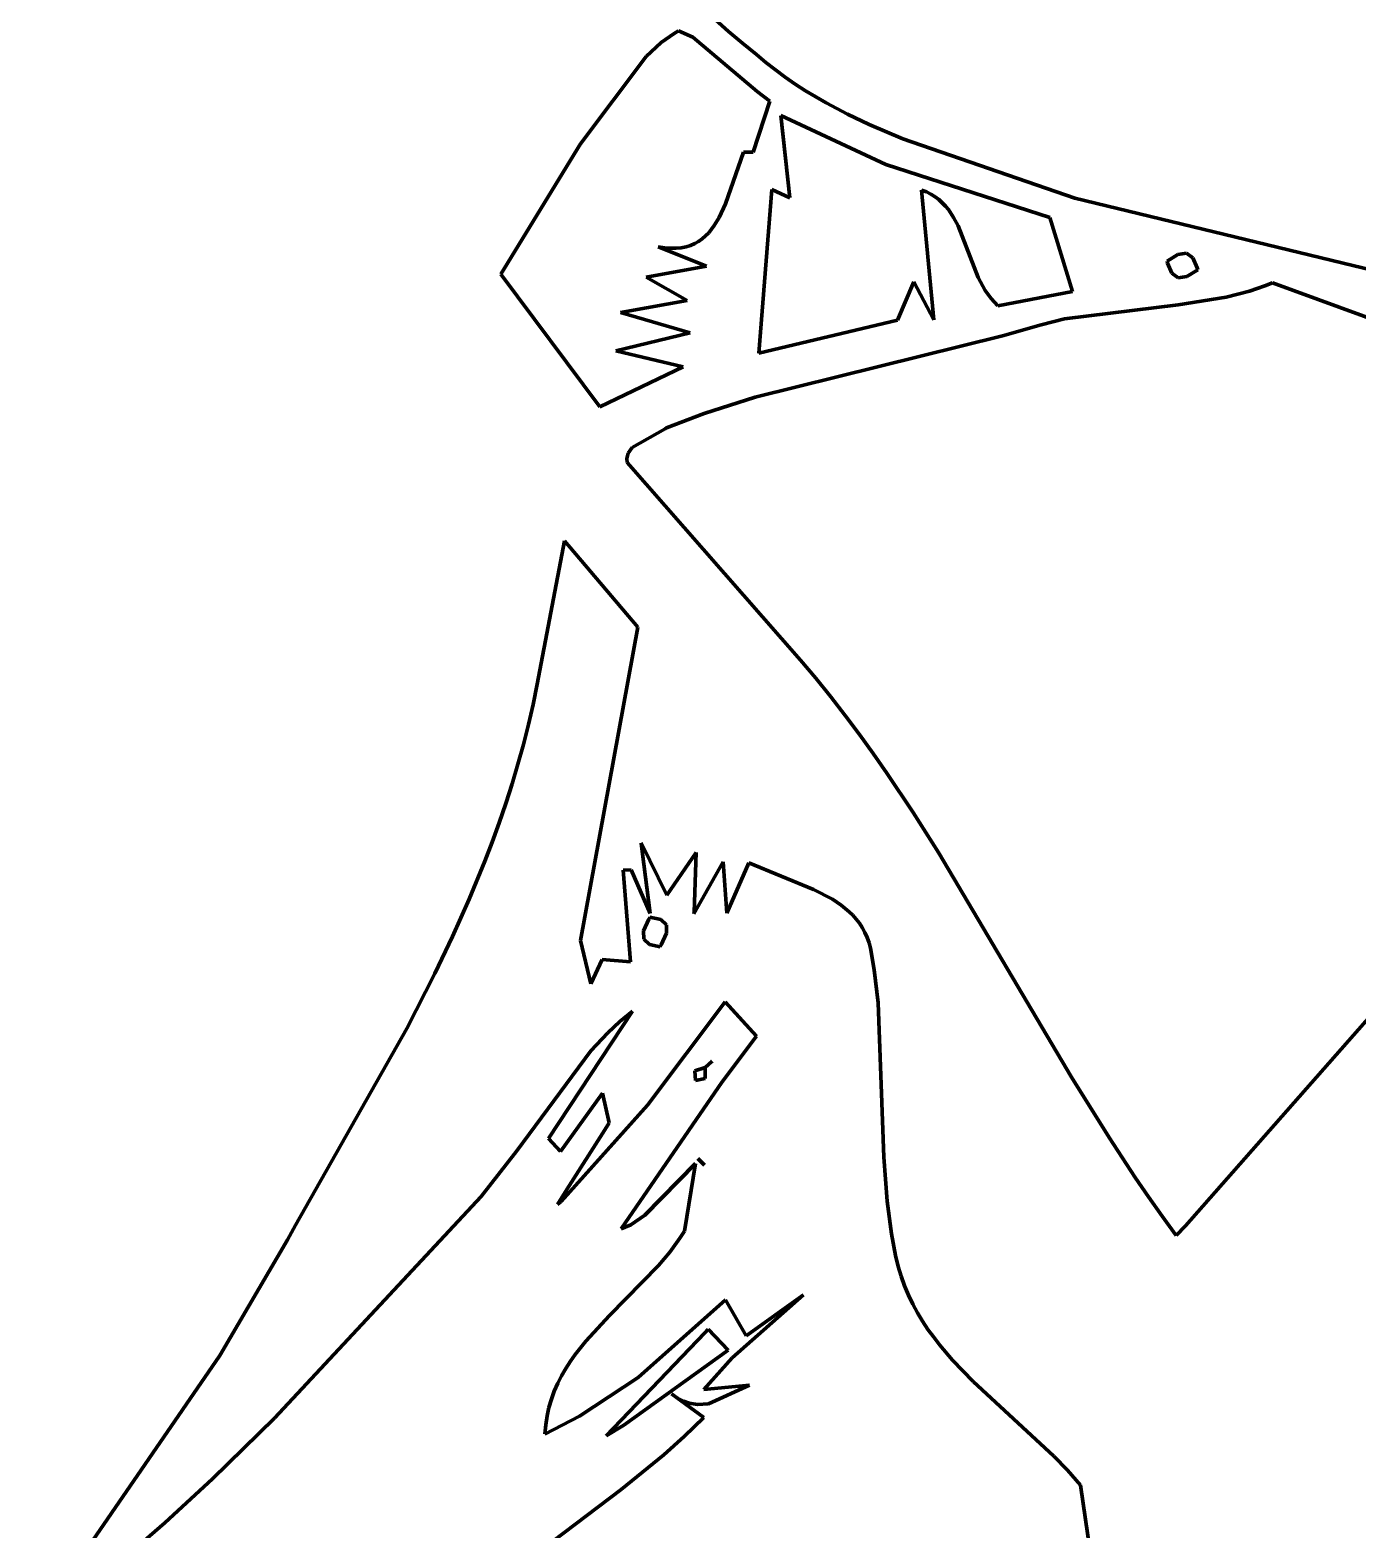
# Model space of a CAD drawing. Header units: millimetres. Extents: x 0 to 11.1, y 0 to 17.3.
# Drawn here: x 3.783 to 5.081, y 9.881 to 11.348 of the extents above; entities that cross this region are included whole.
import ezdxf

# ---------------------------------------------------------------- set-up
doc = ezdxf.new("R2010")
doc.units = ezdxf.units.MM
doc.layers.add('color#010101ff', color=7, linetype='CONTINUOUS', lineweight=100)
doc.layers.add('color#ffffffff', color=7, linetype='CONTINUOUS', lineweight=100)

msp = doc.modelspace()

# ---------------------------------------------------------------- linework, layer by layer
at = {"layer": 'color#010101ff'}
for p, q in [((4.4528, 11.3579), (4.4659, 11.3462)), ((4.4002, 11.3353), (4.3853, 11.3216)), ((4.4126, 11.3442), (4.4002, 11.3353)), ((4.417, 11.3469), (4.4126, 11.3442)), ((4.4309, 11.3405), (4.417, 11.3469)), ((4.4938, 11.2875), (4.4309, 11.3405)), ((4.4659, 11.3462), (4.4794, 11.3348)), ((4.3853, 11.3216), (4.3211, 11.2363)), ((4.4794, 11.3348), (4.4932, 11.3238)), ((4.4932, 11.3238), (4.5024, 11.316)), ((4.5024, 11.316), (4.5118, 11.3086)), ((4.5118, 11.3086), (4.5214, 11.3015)), ((4.5214, 11.3015), (4.5311, 11.2948)), ((4.5311, 11.2948), (4.541, 11.2883)), ((4.4899, 11.2282), (4.5064, 11.2782)), ((4.5064, 11.2782), (4.4938, 11.2875)), ((4.541, 11.2883), (4.5613, 11.2763)), ((4.5171, 11.2639), (4.5257, 11.1837)), ((4.6197, 11.2161), (4.5171, 11.2639)), ((4.5613, 11.2763), (4.5821, 11.2652)), ((4.5821, 11.2652), (4.6035, 11.2551)), ((4.6035, 11.2551), (4.6361, 11.2413)), ((4.3211, 11.2363), (4.2433, 11.1088)), ((4.6361, 11.2413), (4.8044, 11.1832)), ((4.4628, 11.1776), (4.4806, 11.2283)), ((4.4806, 11.2283), (4.4899, 11.2282)), ((4.7799, 11.1644), (4.6197, 11.2161)), ((4.5081, 11.1917), (4.4955, 11.0316)), ((4.5257, 11.1837), (4.5081, 11.1917)), ((4.6664, 11.0642), (4.6546, 11.1912)), ((4.6546, 11.1912), (4.6594, 11.1893)), ((4.6594, 11.1893), (4.6637, 11.1871)), ((4.4568, 11.1644), (4.4628, 11.1776)), ((4.6637, 11.1871), (4.6677, 11.1846)), ((4.6677, 11.1846), (4.6714, 11.1819)), ((4.6714, 11.1819), (4.6748, 11.1788)), ((4.6748, 11.1788), (4.6779, 11.1755)), ((4.6779, 11.1755), (4.6808, 11.172)), ((4.8044, 11.1832), (5.1469, 11.1002)), ((4.452, 11.1565), (4.4568, 11.1644)), ((4.6808, 11.172), (4.6858, 11.1644)), ((4.6858, 11.1644), (4.6902, 11.1561)), ((4.8022, 11.092), (4.7799, 11.1644)), ((4.4402, 11.1435), (4.4435, 11.1463)), ((4.4435, 11.1463), (4.4466, 11.1495)), ((4.4466, 11.1495), (4.4494, 11.1528)), ((4.4494, 11.1528), (4.452, 11.1565)), ((4.6902, 11.1561), (4.7099, 11.1058)), ((4.4444, 11.1167), (4.3972, 11.1358)), ((4.3972, 11.1358), (4.4033, 11.1348)), ((4.4033, 11.1348), (4.4091, 11.1343)), ((4.4091, 11.1343), (4.4146, 11.1343)), ((4.4146, 11.1343), (4.4196, 11.1348)), ((4.4196, 11.1348), (4.4244, 11.1358)), ((4.4244, 11.1358), (4.4288, 11.1371)), ((4.4288, 11.1371), (4.4329, 11.1389)), ((4.4329, 11.1389), (4.4367, 11.141)), ((4.4367, 11.141), (4.4402, 11.1435)), ((4.3853, 11.1059), (4.4444, 11.1167)), ((4.905, 11.1282), (4.8945, 11.1216)), ((4.8945, 11.1216), (4.8949, 11.1197)), ((4.8949, 11.1197), (4.8991, 11.1099)), ((4.9134, 11.1293), (4.905, 11.1282)), ((4.9197, 11.1249), (4.9134, 11.1293)), ((4.924, 11.115), (4.9197, 11.1249)), ((4.2433, 11.1088), (4.3401, 10.9793)), ((4.4256, 11.0832), (4.3853, 11.1059)), ((4.6311, 11.0639), (4.647, 11.1013)), ((4.647, 11.1013), (4.6664, 11.0642)), ((4.7099, 11.1058), (4.7168, 11.0929)), ((4.8991, 11.1099), (4.9054, 11.1055)), ((4.9054, 11.1055), (4.9139, 11.1066)), ((4.9139, 11.1066), (4.9245, 11.1131)), ((4.9245, 11.1131), (4.924, 11.115)), ((4.7168, 11.0929), (4.7225, 11.085)), ((4.7292, 11.0779), (4.8022, 11.092)), ((4.9522, 11.0865), (4.9052, 11.0791)), ((4.9751, 11.0924), (4.9522, 11.0865)), ((4.9902, 11.0974), (4.9751, 11.0924)), ((4.9976, 11.1003), (4.9902, 11.0974)), ((5.1074, 11.0605), (4.9976, 11.1003)), ((4.3604, 11.0714), (4.3659, 11.0724)), ((4.4285, 11.0517), (4.3604, 11.0714)), ((4.3659, 11.0724), (4.4256, 11.0832)), ((4.7225, 11.085), (4.7257, 11.0814)), ((4.7257, 11.0814), (4.7292, 11.0779)), ((4.9052, 11.0791), (4.7944, 11.0653)), ((4.4955, 11.0316), (4.6311, 11.0639)), ((4.7713, 11.0595), (4.7335, 11.0487)), ((4.7944, 11.0653), (4.7713, 11.0595)), ((4.3558, 11.0339), (4.4285, 11.0517)), ((4.7335, 11.0487), (4.4919, 10.9887)), ((4.4215, 11.0184), (4.3558, 11.0339)), ((4.3401, 10.9793), (4.4215, 11.0184)), ((4.4919, 10.9887), (4.4421, 10.9727)), ((4.4421, 10.9727), (4.4053, 10.9588)), ((4.404, 10.9578), (4.3718, 10.9394)), ((4.4053, 10.9588), (4.404, 10.9578)), ((4.3718, 10.9394), (4.3678, 10.9338)), ((4.3678, 10.9338), (4.3665, 10.9287)), ((4.3665, 10.9287), (4.3667, 10.9247)), ((4.3667, 10.9247), (4.5362, 10.7317)), ((4.3056, 10.8481), (4.279, 10.708)), ((4.3774, 10.7639), (4.3056, 10.8481)), ((4.3212, 10.4574), (4.3774, 10.7639)), ((4.5362, 10.7317), (4.5512, 10.7139)), ((4.279, 10.708), (4.2749, 10.6882)), ((4.5512, 10.7139), (4.5658, 10.6959)), ((4.5658, 10.6959), (4.58, 10.6775)), ((4.2749, 10.6882), (4.2704, 10.6686)), ((4.58, 10.6775), (4.5939, 10.659)), ((4.2704, 10.6686), (4.2654, 10.6491)), ((4.2654, 10.6491), (4.26, 10.6298)), ((4.5939, 10.659), (4.6074, 10.6402)), ((4.6074, 10.6402), (4.6206, 10.6212)), ((4.26, 10.6298), (4.2543, 10.6106)), ((4.6206, 10.6212), (4.6463, 10.5826)), ((4.2543, 10.6106), (4.2481, 10.5915)), ((4.2481, 10.5915), (4.2416, 10.5726)), ((4.2416, 10.5726), (4.2348, 10.5538)), ((4.6463, 10.5826), (4.6711, 10.5435)), ((4.2348, 10.5538), (4.2276, 10.5351)), ((4.4056, 10.5019), (4.3805, 10.5529)), ((4.3805, 10.5529), (4.3815, 10.5449)), ((4.3815, 10.5449), (4.3893, 10.4839)), ((4.4344, 10.5437), (4.4056, 10.5019)), ((4.4322, 10.4852), (4.4344, 10.5437)), ((4.6711, 10.5435), (4.8012, 10.3239)), ((4.2276, 10.5351), (4.2124, 10.4981)), ((4.4605, 10.5343), (4.4321, 10.4836)), ((4.4641, 10.4843), (4.4605, 10.5343)), ((4.4857, 10.5335), (4.4641, 10.4843)), ((4.549, 10.5075), (4.4857, 10.5335)), ((4.3706, 10.5266), (4.363, 10.5264)), ((4.363, 10.5264), (4.3702, 10.4367)), ((4.3893, 10.4839), (4.3706, 10.5266)), ((4.5676, 10.4979), (4.549, 10.5075)), ((4.2124, 10.4981), (4.1961, 10.4615)), ((4.4321, 10.4836), (4.4322, 10.4852)), ((4.5761, 10.4922), (4.5676, 10.4979)), ((4.5839, 10.4857), (4.5761, 10.4922)), ((4.5874, 10.4822), (4.5839, 10.4857)), ((4.3829, 10.4671), (4.3879, 10.4784)), ((4.3879, 10.4784), (4.389, 10.4803)), ((4.389, 10.4803), (4.3998, 10.4782)), ((4.3998, 10.4782), (4.4053, 10.473)), ((4.4053, 10.473), (4.4054, 10.4646)), ((4.5907, 10.4784), (4.5874, 10.4822)), ((4.5938, 10.4744), (4.5907, 10.4784)), ((4.5966, 10.4701), (4.5938, 10.4744)), ((4.5991, 10.4655), (4.5966, 10.4701)), ((4.1961, 10.4615), (4.1788, 10.4252)), ((4.3314, 10.4151), (4.3212, 10.4574)), ((4.3831, 10.4588), (4.3829, 10.4671)), ((4.3885, 10.4535), (4.3831, 10.4588)), ((4.4054, 10.4646), (4.4002, 10.4532)), ((4.6013, 10.4606), (4.5991, 10.4655)), ((4.6032, 10.4554), (4.6013, 10.4606)), ((4.6047, 10.4499), (4.6032, 10.4554)), ((4.3991, 10.4513), (4.3885, 10.4535)), ((4.4002, 10.4532), (4.3991, 10.4513)), ((4.6083, 10.4287), (4.6047, 10.4499)), ((4.9125, 10.1786), (5.1525, 10.4514)), ((4.3423, 10.4391), (4.3314, 10.4151)), ((4.3702, 10.4367), (4.3423, 10.4391)), ((4.612, 10.3966), (4.6083, 10.4287)), ((4.1788, 10.4252), (4.1514, 10.3715)), ((4.3867, 10.2967), (4.4627, 10.3977)), ((4.4627, 10.3977), (4.4931, 10.3641)), ((4.3721, 10.3886), (4.29, 10.2639)), ((4.3595, 10.3782), (4.3721, 10.3886)), ((4.6178, 10.2456), (4.612, 10.3966)), ((4.1514, 10.3715), (4.0427, 10.1793)), ((4.3478, 10.3672), (4.3595, 10.3782)), ((4.3312, 10.3496), (4.3478, 10.3672)), ((4.4931, 10.3641), (4.4597, 10.3195)), ((4.2591, 10.2518), (4.3312, 10.3496)), ((4.4499, 10.3396), (4.4429, 10.3333)), ((4.4429, 10.3333), (4.4495, 10.3393)), ((4.4495, 10.3393), (4.4499, 10.3396)), ((4.4429, 10.3333), (4.4328, 10.3302)), ((4.4328, 10.3302), (4.4335, 10.3206)), ((4.4429, 10.3226), (4.4429, 10.3333)), ((4.8012, 10.3239), (4.8379, 10.2648)), ((4.4597, 10.3195), (4.3609, 10.1756)), ((4.4335, 10.3206), (4.4429, 10.3226)), ((4.3017, 10.2514), (4.3426, 10.3082)), ((4.3024, 10.2023), (4.3867, 10.2967)), ((4.3426, 10.3082), (4.3492, 10.2794)), ((4.3492, 10.2794), (4.3449, 10.2726)), ((4.3449, 10.2726), (4.3079, 10.2142)), ((4.8379, 10.2648), (4.8633, 10.226)), ((4.224, 10.2074), (4.2591, 10.2518)), ((4.29, 10.2639), (4.3017, 10.2514)), ((4.3842, 10.1889), (4.4336, 10.2395)), ((4.4336, 10.2395), (4.4228, 10.1735)), ((4.4359, 10.2444), (4.4424, 10.2378)), ((4.4397, 10.2405), (4.4359, 10.2444)), ((4.4424, 10.2378), (4.4397, 10.2405)), ((4.6209, 10.2027), (4.6178, 10.2456)), ((4.8633, 10.226), (4.8764, 10.2069)), ((4.0221, 9.9905), (4.224, 10.2074)), ((4.3079, 10.2142), (4.2987, 10.1996)), ((4.8764, 10.2069), (4.8897, 10.188)), ((4.2987, 10.1996), (4.3024, 10.2023)), ((4.6252, 10.1707), (4.6209, 10.2027)), ((4.0427, 10.1793), (4.0349, 10.1649)), ((4.3609, 10.1756), (4.3704, 10.1796)), ((4.3704, 10.1796), (4.3842, 10.1889)), ((4.8897, 10.188), (4.9034, 10.1693)), ((4.9034, 10.1693), (4.9125, 10.1786)), ((4.0349, 10.1649), (3.9688, 10.0518)), ((4.4183, 10.1664), (4.4135, 10.1596)), ((4.4228, 10.1735), (4.4183, 10.1664)), ((4.6292, 10.1496), (4.6252, 10.1707)), ((4.4084, 10.1529), (4.3975, 10.1399)), ((4.4135, 10.1596), (4.4084, 10.1529)), ((4.6316, 10.139), (4.6292, 10.1496)), ((4.3975, 10.1399), (4.3494, 10.091)), ((4.6346, 10.1293), (4.6316, 10.139)), ((4.638, 10.1199), (4.6346, 10.1293)), ((4.6418, 10.1109), (4.638, 10.1199)), ((4.3775, 10.0302), (4.4629, 10.1063)), ((4.4629, 10.1063), (4.4832, 10.071)), ((4.5391, 10.111), (4.4696, 10.0497)), ((4.4832, 10.071), (4.5391, 10.111)), ((4.646, 10.1021), (4.6418, 10.1109)), ((4.3494, 10.091), (4.3264, 10.066)), ((4.6506, 10.0936), (4.646, 10.1021)), ((4.6556, 10.0853), (4.6506, 10.0936)), ((4.4459, 10.0776), (4.4426, 10.0739)), ((4.4656, 10.0569), (4.4459, 10.0776)), ((4.6608, 10.0773), (4.6556, 10.0853)), ((4.6664, 10.0696), (4.6608, 10.0773)), ((4.3264, 10.066), (4.316, 10.0529)), ((4.4426, 10.0739), (4.3463, 9.9732)), ((4.6723, 10.062), (4.6664, 10.0696)), ((4.6848, 10.0473), (4.6723, 10.062)), ((3.9688, 10.0518), (3.7832, 9.7821)), ((4.3113, 10.0462), (4.3068, 10.0392)), ((4.316, 10.0529), (4.3113, 10.0462)), ((4.3635, 9.9838), (4.4656, 10.0569)), ((4.4696, 10.0497), (4.4418, 10.0187)), ((4.705, 10.0264), (4.6848, 10.0473)), ((4.3027, 10.032), (4.299, 10.0247)), ((4.3068, 10.0392), (4.3027, 10.032)), ((4.3203, 9.9925), (4.3775, 10.0302)), ((4.2956, 10.0171), (4.2928, 10.0092)), ((4.299, 10.0247), (4.2956, 10.0171)), ((4.4418, 10.0187), (4.4864, 10.0227)), ((4.4864, 10.0227), (4.4463, 10.0047)), ((4.7839, 9.9535), (4.705, 10.0264)), ((4.2904, 10.0011), (4.2885, 9.9927)), ((4.2928, 10.0092), (4.2904, 10.0011)), ((4.4161, 10.0102), (4.4103, 10.0142)), ((4.4103, 10.0142), (4.4416, 9.9911)), ((4.4218, 10.0072), (4.4161, 10.0102)), ((4.4274, 10.0052), (4.4218, 10.0072)), ((4.4356, 10.0039), (4.4274, 10.0052)), ((4.4463, 10.0047), (4.4356, 10.0039)), ((3.9616, 9.9314), (4.0221, 9.9905)), ((4.2864, 9.9749), (4.3203, 9.9925)), ((4.2885, 9.9927), (4.2872, 9.9839)), ((4.4416, 9.9911), (4.4224, 9.9725)), ((4.2872, 9.9839), (4.2864, 9.9749)), ((4.3463, 9.9732), (4.3635, 9.9838)), ((4.4224, 9.9725), (4.4025, 9.9547)), ((4.4025, 9.9547), (4.361, 9.9208)), ((4.7973, 9.9396), (4.7839, 9.9535)), ((3.9149, 9.8884), (3.9616, 9.9314)), ((4.8099, 9.9251), (4.7973, 9.9396)), ((4.361, 9.9208), (4.2115, 9.808)), ((4.8496, 9.6511), (4.8099, 9.9251)), ((3.883, 9.8606), (3.9149, 9.8884))]:
    msp.add_line(p, q, dxfattribs=at)
at = {"layer": 'color#ffffffff'}
for p, q in [((4.4659, 11.3462), (4.4528, 11.3579)), ((4.3853, 11.3216), (4.4002, 11.3353)), ((4.4002, 11.3353), (4.4126, 11.3442)), ((4.4126, 11.3442), (4.417, 11.3469)), ((4.417, 11.3469), (4.4309, 11.3405)), ((4.4309, 11.3405), (4.4938, 11.2875)), ((4.4794, 11.3348), (4.4659, 11.3462)), ((4.3211, 11.2363), (4.3853, 11.3216)), ((4.4932, 11.3238), (4.4794, 11.3348)), ((4.5024, 11.316), (4.4932, 11.3238)), ((4.5118, 11.3086), (4.5024, 11.316)), ((4.5214, 11.3015), (4.5118, 11.3086)), ((4.5311, 11.2948), (4.5214, 11.3015)), ((4.541, 11.2883), (4.5311, 11.2948)), ((4.5064, 11.2782), (4.4899, 11.2282)), ((4.4938, 11.2875), (4.5064, 11.2782)), ((4.5613, 11.2763), (4.541, 11.2883)), ((4.5171, 11.2639), (4.6197, 11.2161)), ((4.5257, 11.1837), (4.5171, 11.2639)), ((4.5821, 11.2652), (4.5613, 11.2763)), ((4.6035, 11.2551), (4.5821, 11.2652)), ((4.6361, 11.2413), (4.6035, 11.2551)), ((4.2433, 11.1088), (4.3211, 11.2363)), ((4.8044, 11.1832), (4.6361, 11.2413)), ((4.4806, 11.2283), (4.4628, 11.1776)), ((4.4899, 11.2282), (4.4806, 11.2283)), ((4.6197, 11.2161), (4.7799, 11.1644)), ((4.4955, 11.0316), (4.5081, 11.1917)), ((4.5081, 11.1917), (4.5257, 11.1837)), ((4.6594, 11.1893), (4.6546, 11.1912)), ((4.6546, 11.1912), (4.6664, 11.0642)), ((4.6637, 11.1871), (4.6594, 11.1893)), ((4.4628, 11.1776), (4.4568, 11.1644)), ((4.6677, 11.1846), (4.6637, 11.1871)), ((4.6714, 11.1819), (4.6677, 11.1846)), ((4.6748, 11.1788), (4.6714, 11.1819)), ((4.6779, 11.1755), (4.6748, 11.1788)), ((4.6808, 11.172), (4.6779, 11.1755)), ((5.1469, 11.1002), (4.8044, 11.1832)), ((4.4568, 11.1644), (4.452, 11.1565)), ((4.6858, 11.1644), (4.6808, 11.172)), ((4.6902, 11.1561), (4.6858, 11.1644)), ((4.7799, 11.1644), (4.8022, 11.092)), ((4.4435, 11.1463), (4.4402, 11.1435)), ((4.4466, 11.1495), (4.4435, 11.1463)), ((4.4494, 11.1528), (4.4466, 11.1495)), ((4.452, 11.1565), (4.4494, 11.1528)), ((4.7099, 11.1058), (4.6902, 11.1561)), ((4.4033, 11.1348), (4.3972, 11.1358)), ((4.3972, 11.1358), (4.4444, 11.1167)), ((4.4091, 11.1343), (4.4033, 11.1348)), ((4.4146, 11.1343), (4.4091, 11.1343)), ((4.4196, 11.1348), (4.4146, 11.1343)), ((4.4244, 11.1358), (4.4196, 11.1348)), ((4.4288, 11.1371), (4.4244, 11.1358)), ((4.4329, 11.1389), (4.4288, 11.1371)), ((4.4367, 11.141), (4.4329, 11.1389)), ((4.4402, 11.1435), (4.4367, 11.141)), ((4.4444, 11.1167), (4.3853, 11.1059)), ((4.8945, 11.1216), (4.905, 11.1282)), ((4.8949, 11.1197), (4.8945, 11.1216)), ((4.8991, 11.1099), (4.8949, 11.1197)), ((4.905, 11.1282), (4.9134, 11.1293)), ((4.9134, 11.1293), (4.9197, 11.1249)), ((4.9197, 11.1249), (4.924, 11.115)), ((4.3401, 10.9793), (4.2433, 11.1088)), ((4.3853, 11.1059), (4.4256, 11.0832)), ((4.647, 11.1013), (4.6311, 11.0639)), ((4.6664, 11.0642), (4.647, 11.1013)), ((4.7168, 11.0929), (4.7099, 11.1058)), ((4.9054, 11.1055), (4.8991, 11.1099)), ((4.9139, 11.1066), (4.9054, 11.1055)), ((4.9245, 11.1131), (4.9139, 11.1066)), ((4.924, 11.115), (4.9245, 11.1131)), ((4.7225, 11.085), (4.7168, 11.0929)), ((4.8022, 11.092), (4.7292, 11.0779)), ((4.9052, 11.0791), (4.9522, 11.0865)), ((4.9522, 11.0865), (4.9751, 11.0924)), ((4.9751, 11.0924), (4.9902, 11.0974)), ((4.9902, 11.0974), (4.9976, 11.1003)), ((4.9976, 11.1003), (5.1074, 11.0605)), ((4.3659, 11.0724), (4.3604, 11.0714)), ((4.3604, 11.0714), (4.4285, 11.0517)), ((4.4256, 11.0832), (4.3659, 11.0724)), ((4.7257, 11.0814), (4.7225, 11.085)), ((4.7292, 11.0779), (4.7257, 11.0814)), ((4.7944, 11.0653), (4.9052, 11.0791)), ((4.6311, 11.0639), (4.4955, 11.0316)), ((4.7335, 11.0487), (4.7713, 11.0595)), ((4.7713, 11.0595), (4.7944, 11.0653)), ((4.4285, 11.0517), (4.3558, 11.0339)), ((4.4919, 10.9887), (4.7335, 11.0487)), ((4.3558, 11.0339), (4.4215, 11.0184)), ((4.4215, 11.0184), (4.3401, 10.9793)), ((4.4421, 10.9727), (4.4919, 10.9887)), ((4.4053, 10.9588), (4.4421, 10.9727)), ((4.3718, 10.9394), (4.404, 10.9578)), ((4.404, 10.9578), (4.4053, 10.9588)), ((4.3678, 10.9338), (4.3718, 10.9394)), ((4.3665, 10.9287), (4.3678, 10.9338)), ((4.3667, 10.9247), (4.3665, 10.9287)), ((4.5362, 10.7317), (4.3667, 10.9247)), ((4.279, 10.708), (4.3056, 10.8481)), ((4.3056, 10.8481), (4.3774, 10.7639)), ((4.3774, 10.7639), (4.3212, 10.4574)), ((4.5512, 10.7139), (4.5362, 10.7317)), ((4.2749, 10.6882), (4.279, 10.708)), ((4.5658, 10.6959), (4.5512, 10.7139)), ((4.58, 10.6775), (4.5658, 10.6959)), ((4.2704, 10.6686), (4.2749, 10.6882)), ((4.5939, 10.659), (4.58, 10.6775)), ((4.2654, 10.6491), (4.2704, 10.6686)), ((4.26, 10.6298), (4.2654, 10.6491)), ((4.6074, 10.6402), (4.5939, 10.659)), ((4.6206, 10.6212), (4.6074, 10.6402)), ((4.2543, 10.6106), (4.26, 10.6298)), ((4.6463, 10.5826), (4.6206, 10.6212)), ((4.2481, 10.5915), (4.2543, 10.6106)), ((4.2416, 10.5726), (4.2481, 10.5915)), ((4.2348, 10.5538), (4.2416, 10.5726)), ((4.6711, 10.5435), (4.6463, 10.5826)), ((4.2276, 10.5351), (4.2348, 10.5538)), ((4.3815, 10.5449), (4.3805, 10.5529)), ((4.3805, 10.5529), (4.4056, 10.5019)), ((4.3893, 10.4839), (4.3815, 10.5449)), ((4.4056, 10.5019), (4.4344, 10.5437)), ((4.4344, 10.5437), (4.4322, 10.4852)), ((4.8012, 10.3239), (4.6711, 10.5435)), ((4.2124, 10.4981), (4.2276, 10.5351)), ((4.4321, 10.4836), (4.4605, 10.5343)), ((4.4605, 10.5343), (4.4641, 10.4843)), ((4.4641, 10.4843), (4.4857, 10.5335)), ((4.4857, 10.5335), (4.549, 10.5075)), ((4.363, 10.5264), (4.3706, 10.5266)), ((4.3702, 10.4367), (4.363, 10.5264)), ((4.3706, 10.5266), (4.3893, 10.4839)), ((4.549, 10.5075), (4.5676, 10.4979)), ((4.1961, 10.4615), (4.2124, 10.4981)), ((4.4322, 10.4852), (4.4321, 10.4836)), ((4.5676, 10.4979), (4.5761, 10.4922)), ((4.5761, 10.4922), (4.5839, 10.4857)), ((4.5839, 10.4857), (4.5874, 10.4822)), ((4.3879, 10.4784), (4.3829, 10.4671)), ((4.389, 10.4803), (4.3879, 10.4784)), ((4.3998, 10.4782), (4.389, 10.4803)), ((4.4053, 10.473), (4.3998, 10.4782)), ((4.4054, 10.4646), (4.4053, 10.473)), ((4.5874, 10.4822), (4.5907, 10.4784)), ((4.5907, 10.4784), (4.5938, 10.4744)), ((4.5938, 10.4744), (4.5966, 10.4701)), ((4.5966, 10.4701), (4.5991, 10.4655)), ((4.1788, 10.4252), (4.1961, 10.4615)), ((4.3212, 10.4574), (4.3314, 10.4151)), ((4.3829, 10.4671), (4.3831, 10.4588)), ((4.3831, 10.4588), (4.3885, 10.4535)), ((4.4002, 10.4532), (4.4054, 10.4646)), ((4.5991, 10.4655), (4.6013, 10.4606)), ((4.6013, 10.4606), (4.6032, 10.4554)), ((4.6032, 10.4554), (4.6047, 10.4499)), ((4.3885, 10.4535), (4.3991, 10.4513)), ((4.3991, 10.4513), (4.4002, 10.4532)), ((4.6047, 10.4499), (4.6083, 10.4287)), ((5.1525, 10.4514), (4.9125, 10.1786)), ((4.3314, 10.4151), (4.3423, 10.4391)), ((4.3423, 10.4391), (4.3702, 10.4367)), ((4.6083, 10.4287), (4.612, 10.3966)), ((4.1514, 10.3715), (4.1788, 10.4252)), ((4.4627, 10.3977), (4.3867, 10.2967)), ((4.4931, 10.3641), (4.4627, 10.3977)), ((4.29, 10.2639), (4.3721, 10.3886)), ((4.3721, 10.3886), (4.3595, 10.3782)), ((4.612, 10.3966), (4.6178, 10.2456)), ((4.0427, 10.1793), (4.1514, 10.3715)), ((4.3595, 10.3782), (4.3478, 10.3672)), ((4.3478, 10.3672), (4.3312, 10.3496)), ((4.4597, 10.3195), (4.4931, 10.3641)), ((4.3312, 10.3496), (4.2591, 10.2518)), ((4.4429, 10.3333), (4.4499, 10.3396)), ((4.4495, 10.3393), (4.4429, 10.3333)), ((4.4499, 10.3396), (4.4495, 10.3393)), ((4.4328, 10.3302), (4.4429, 10.3333)), ((4.4335, 10.3206), (4.4328, 10.3302)), ((4.4429, 10.3333), (4.4429, 10.3226)), ((4.8379, 10.2648), (4.8012, 10.3239)), ((4.3609, 10.1756), (4.4597, 10.3195)), ((4.4429, 10.3226), (4.4335, 10.3206)), ((4.3426, 10.3082), (4.3017, 10.2514)), ((4.3867, 10.2967), (4.3024, 10.2023)), ((4.3492, 10.2794), (4.3426, 10.3082)), ((4.3449, 10.2726), (4.3492, 10.2794)), ((4.3079, 10.2142), (4.3449, 10.2726)), ((4.8633, 10.226), (4.8379, 10.2648)), ((4.2591, 10.2518), (4.224, 10.2074)), ((4.3017, 10.2514), (4.29, 10.2639)), ((4.4336, 10.2395), (4.3842, 10.1889)), ((4.4228, 10.1735), (4.4336, 10.2395)), ((4.4359, 10.2444), (4.4397, 10.2405)), ((4.4424, 10.2378), (4.4359, 10.2444)), ((4.4397, 10.2405), (4.4424, 10.2378)), ((4.6178, 10.2456), (4.6209, 10.2027)), ((4.8764, 10.2069), (4.8633, 10.226)), ((4.224, 10.2074), (4.0221, 9.9905)), ((4.2987, 10.1996), (4.3079, 10.2142)), ((4.8897, 10.188), (4.8764, 10.2069)), ((4.3024, 10.2023), (4.2987, 10.1996)), ((4.6209, 10.2027), (4.6252, 10.1707)), ((4.0349, 10.1649), (4.0427, 10.1793)), ((4.3704, 10.1796), (4.3609, 10.1756)), ((4.3842, 10.1889), (4.3704, 10.1796)), ((4.9034, 10.1693), (4.8897, 10.188)), ((4.9125, 10.1786), (4.9034, 10.1693)), ((3.9688, 10.0518), (4.0349, 10.1649)), ((4.4135, 10.1596), (4.4183, 10.1664)), ((4.4183, 10.1664), (4.4228, 10.1735)), ((4.6252, 10.1707), (4.6292, 10.1496)), ((4.3975, 10.1399), (4.4084, 10.1529)), ((4.4084, 10.1529), (4.4135, 10.1596)), ((4.6292, 10.1496), (4.6316, 10.139)), ((4.3494, 10.091), (4.3975, 10.1399)), ((4.6316, 10.139), (4.6346, 10.1293)), ((4.6346, 10.1293), (4.638, 10.1199)), ((4.638, 10.1199), (4.6418, 10.1109)), ((4.4629, 10.1063), (4.3775, 10.0302)), ((4.4832, 10.071), (4.4629, 10.1063)), ((4.4696, 10.0497), (4.5391, 10.111)), ((4.5391, 10.111), (4.4832, 10.071)), ((4.6418, 10.1109), (4.646, 10.1021)), ((4.3264, 10.066), (4.3494, 10.091)), ((4.646, 10.1021), (4.6506, 10.0936)), ((4.6506, 10.0936), (4.6556, 10.0853)), ((4.4426, 10.0739), (4.4459, 10.0776)), ((4.4459, 10.0776), (4.4656, 10.0569)), ((4.6556, 10.0853), (4.6608, 10.0773)), ((4.6608, 10.0773), (4.6664, 10.0696)), ((4.316, 10.0529), (4.3264, 10.066)), ((4.3463, 9.9732), (4.4426, 10.0739)), ((4.6664, 10.0696), (4.6723, 10.062)), ((4.6723, 10.062), (4.6848, 10.0473)), ((3.7832, 9.7821), (3.9688, 10.0518)), ((4.3068, 10.0392), (4.3113, 10.0462)), ((4.3113, 10.0462), (4.316, 10.0529)), ((4.4656, 10.0569), (4.3635, 9.9838)), ((4.4418, 10.0187), (4.4696, 10.0497)), ((4.6848, 10.0473), (4.705, 10.0264)), ((4.299, 10.0247), (4.3027, 10.032)), ((4.3027, 10.032), (4.3068, 10.0392)), ((4.3775, 10.0302), (4.3203, 9.9925)), ((4.2928, 10.0092), (4.2956, 10.0171)), ((4.2956, 10.0171), (4.299, 10.0247)), ((4.4864, 10.0227), (4.4418, 10.0187)), ((4.4463, 10.0047), (4.4864, 10.0227)), ((4.705, 10.0264), (4.7839, 9.9535)), ((4.2885, 9.9927), (4.2904, 10.0011)), ((4.2904, 10.0011), (4.2928, 10.0092)), ((4.4416, 9.9911), (4.4103, 10.0142)), ((4.4103, 10.0142), (4.4161, 10.0102)), ((4.4161, 10.0102), (4.4218, 10.0072)), ((4.4218, 10.0072), (4.4274, 10.0052)), ((4.4274, 10.0052), (4.4356, 10.0039)), ((4.4356, 10.0039), (4.4463, 10.0047)), ((4.0221, 9.9905), (3.9616, 9.9314)), ((4.3203, 9.9925), (4.2864, 9.9749)), ((4.2872, 9.9839), (4.2885, 9.9927)), ((4.4224, 9.9725), (4.4416, 9.9911)), ((4.2864, 9.9749), (4.2872, 9.9839)), ((4.3635, 9.9838), (4.3463, 9.9732)), ((4.4025, 9.9547), (4.4224, 9.9725)), ((4.361, 9.9208), (4.4025, 9.9547)), ((4.7839, 9.9535), (4.7973, 9.9396)), ((3.9616, 9.9314), (3.9149, 9.8884)), ((4.7973, 9.9396), (4.8099, 9.9251)), ((4.2115, 9.808), (4.361, 9.9208)), ((4.8099, 9.9251), (4.8496, 9.6511)), ((3.9149, 9.8884), (3.883, 9.8606))]:
    msp.add_line(p, q, dxfattribs=at)

doc.saveas('drawing.dxf')
